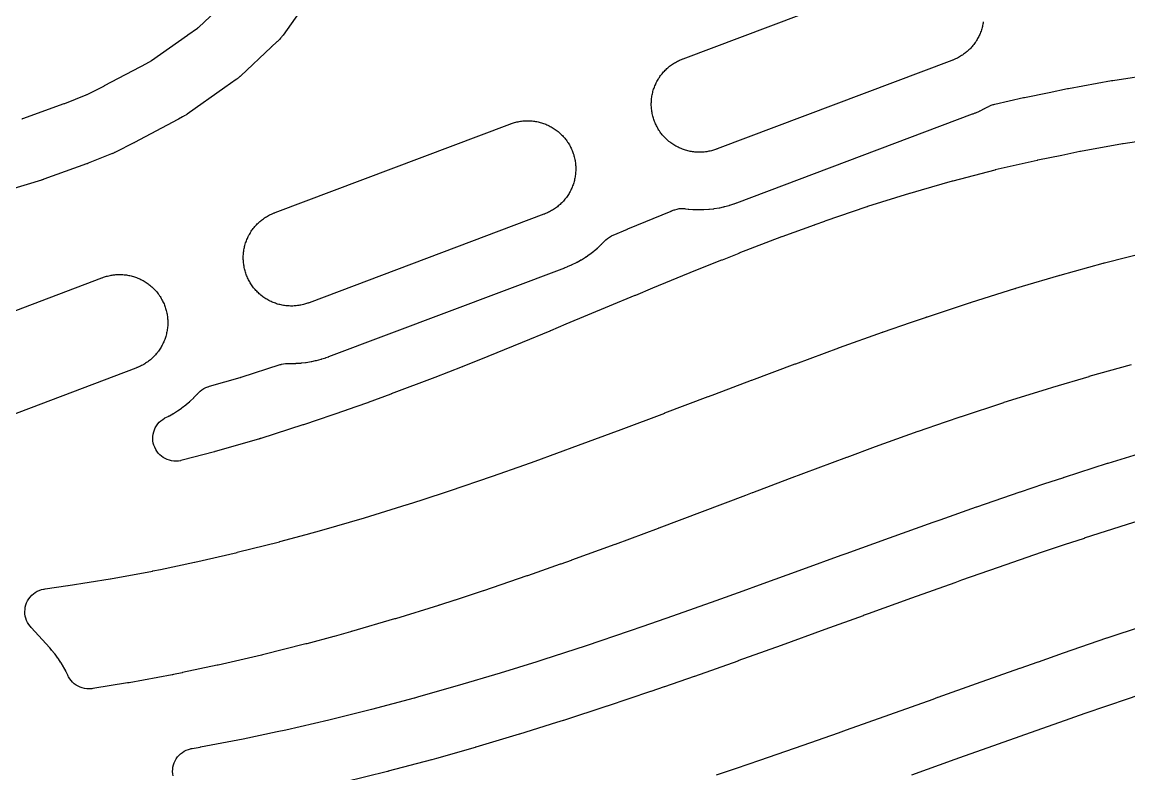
# Model space of a CAD drawing. Header units: metres. Extents: x -22.9 to 22.9, y 1.9 to 79.7.
# Drawn here: x -6.759 to -1.936, y 42.817 to 46.092 of the extents above; entities that cross this region are included whole.
import ezdxf

# ---------------------------------------------------------------- set-up
doc = ezdxf.new("R2010")
doc.units = ezdxf.units.M

msp = doc.modelspace()

# ---------------------------------------------------------------- linework, layer by layer
at = {"layer": 'MARKING'}
for points in [[(-2.5708, 46.0933), (-2.5716, 46.0884), (-2.5726, 46.0827), (-2.5736, 46.0779), (-2.5747, 46.0731), (-2.5759, 46.0683), (-2.5776, 46.0627), (-2.579, 46.058), (-2.5806, 46.0534), (-2.5823, 46.0487), (-2.5844, 46.0433), (-2.5864, 46.0388), (-2.5884, 46.0343), (-2.5905, 46.0299), (-2.5932, 46.0247), (-2.5955, 46.0203), (-2.598, 46.0161), (-2.6005, 46.0119), (-2.6037, 46.007), (-2.6065, 46.0029), (-2.6093, 45.9989), (-2.6123, 45.995), (-2.6159, 45.9904), (-2.6191, 45.9866), (-2.6223, 45.9829), (-2.6256, 45.9793), (-2.6297, 45.9751), (-2.6332, 45.9717), (-2.6368, 45.9683), (-2.6405, 45.965), (-2.6449, 45.9612), (-2.6487, 45.9582), (-2.6526, 45.9552), (-2.6566, 45.9523), (-2.6614, 45.9489), (-2.6655, 45.9462), (-2.6697, 45.9436), (-2.6739, 45.9411), (-2.6791, 45.9383), (-2.6834, 45.936), (-2.6878, 45.9338), (-2.6923, 45.9318), (-2.701, 45.928), (-2.7033, 45.927), (-2.7056, 45.9261), (-2.7078, 45.9252), (-3.7303, 45.5398), (-3.7326, 45.539), (-3.7349, 45.5382), (-3.7372, 45.5374), (-3.7463, 45.5345), (-3.751, 45.5331), (-3.7558, 45.5318), (-3.7605, 45.5307), (-3.7663, 45.5294), (-3.7711, 45.5285), (-3.7759, 45.5277), (-3.7808, 45.527), (-3.7866, 45.5263), (-3.7915, 45.5259), (-3.7964, 45.5256), (-3.8013, 45.5254), (-3.8072, 45.5253), (-3.8121, 45.5253), (-3.817, 45.5255), (-3.8219, 45.5257), (-3.8277, 45.5262), (-3.8326, 45.5267), (-3.8375, 45.5274), (-3.8423, 45.5281), (-3.8481, 45.5292), (-3.8529, 45.5302), (-3.8577, 45.5313), (-3.8624, 45.5325), (-3.8681, 45.5341), (-3.8728, 45.5356), (-3.8774, 45.5372), (-3.882, 45.5389), (-3.8875, 45.541), (-3.892, 45.5429), (-3.8965, 45.5449), (-3.9009, 45.5471), (-3.9061, 45.5498), (-3.9104, 45.5521), (-3.9147, 45.5546), (-3.9189, 45.5571), (-3.9238, 45.5603), (-3.9279, 45.563), (-3.9319, 45.5659), (-3.9358, 45.5689), (-3.9404, 45.5725), (-3.9442, 45.5756), (-3.9478, 45.5789), (-3.9515, 45.5822), (-3.9557, 45.5863), (-3.9591, 45.5898), (-3.9625, 45.5934), (-3.9657, 45.597), (-3.9695, 45.6015), (-3.9726, 45.6053), (-3.9756, 45.6092), (-3.9785, 45.6132), (-3.9819, 45.618), (-3.9846, 45.6221), (-3.9871, 45.6263), (-3.9896, 45.6305), (-3.9925, 45.6356), (-3.9948, 45.64), (-3.9969, 45.6444), (-3.999, 45.6488), (-4.0013, 45.6542), (-4.0032, 45.6588), (-4.0049, 45.6633), (-4.0065, 45.668), (-4.0083, 45.6736), (-4.0097, 45.6783), (-4.011, 45.683), (-4.0122, 45.6878), (-4.0134, 45.6935), (-4.0143, 45.6983), (-4.0151, 45.7032), (-4.0158, 45.708), (-4.0165, 45.7139), (-4.0169, 45.7188), (-4.0172, 45.7237), (-4.0174, 45.7286), (-4.0175, 45.7344), (-4.0175, 45.7393), (-4.0173, 45.7442), (-4.0171, 45.7492), (-4.0166, 45.755), (-4.0161, 45.7599), (-4.0154, 45.7647), (-4.0147, 45.7696), (-4.0136, 45.7754), (-4.0126, 45.7802), (-4.0115, 45.785), (-4.0103, 45.7897), (-4.0087, 45.7954), (-4.0072, 45.8), (-4.0056, 45.8047), (-4.004, 45.8093), (-4.0018, 45.8148), (-3.9999, 45.8193), (-3.9979, 45.8237), (-3.9957, 45.8282), (-3.9931, 45.8334), (-3.9907, 45.8377), (-3.9883, 45.842), (-3.9857, 45.8461), (-3.9825, 45.8511), (-3.9798, 45.8551), (-3.9769, 45.8591), (-3.974, 45.863), (-3.9703, 45.8677), (-3.9672, 45.8714), (-3.9639, 45.8751), (-3.9606, 45.8787), (-3.9565, 45.8829), (-3.953, 45.8864), (-3.9495, 45.8897), (-3.9458, 45.893), (-3.9413, 45.8968), (-3.9375, 45.8999), (-3.9336, 45.9029), (-3.9296, 45.9058), (-3.9248, 45.9091), (-3.9207, 45.9118), (-3.9165, 45.9144), (-3.9123, 45.9169), (-3.9072, 45.9198), (-3.9028, 45.922), (-3.8984, 45.9242), (-3.894, 45.9263), (-3.8852, 45.9301), (-3.883, 45.931), (-3.8807, 45.9319), (-3.8784, 45.9328), (-2.856, 46.3182)], [(-5.5172, 46.1842), (-5.622, 46.0359), (-5.6237, 46.0336), (-5.6254, 46.0313), (-5.6271, 46.0291), (-5.6291, 46.0266), (-5.6327, 46.0223), (-5.6365, 46.0181), (-5.6404, 46.0139), (-5.6426, 46.0117), (-5.6446, 46.0098), (-5.6467, 46.0078), (-5.6488, 46.0059), (-5.6728, 45.9845), (-5.6733, 45.984), (-5.6738, 45.9835), (-5.6743, 45.9831), (-5.8066, 45.8585), (-5.8079, 45.8572), (-5.8093, 45.856), (-5.8107, 45.8548), (-5.8122, 45.8534), (-5.815, 45.8511), (-5.8179, 45.8487), (-5.8208, 45.8465), (-5.8224, 45.8452), (-5.8239, 45.8441), (-5.8254, 45.8431), (-5.8269, 45.842), (-5.8761, 45.8077), (-6.0394, 45.692), (-6.0417, 45.6904), (-6.044, 45.6889), (-6.0463, 45.6873), (-6.0525, 45.6835), (-6.0549, 45.682), (-6.0573, 45.6806), (-6.0597, 45.6792), (-6.078, 45.6691), (-6.0786, 45.6688), (-6.0801, 45.668), (-6.081, 45.6675), (-6.2693, 45.5678), (-6.27, 45.5674), (-6.2715, 45.5666), (-6.2725, 45.5661), (-6.3526, 45.5256), (-6.3546, 45.5246), (-6.3565, 45.5237), (-6.3585, 45.5228), (-6.3637, 45.5204), (-6.3657, 45.5196), (-6.3677, 45.5187), (-6.3697, 45.5179), (-6.4714, 45.4772), (-6.4722, 45.4768), (-6.4731, 45.4765), (-6.4739, 45.4762), (-6.4761, 45.4754), (-6.4769, 45.475), (-6.4778, 45.4747), (-6.4786, 45.4744), (-6.6648, 45.4075), (-6.6659, 45.4071), (-6.667, 45.4067), (-6.6681, 45.4064), (-6.6709, 45.4054), (-6.672, 45.4051), (-6.673, 45.4047), (-6.6741, 45.4044), (-6.814, 45.3612)], [(-6.7598, 45.671), (-6.7587, 45.6713), (-6.7576, 45.6717), (-6.7566, 45.6721), (-6.5757, 45.7371), (-6.5748, 45.7374), (-6.574, 45.7377), (-6.5731, 45.738), (-6.4795, 45.7755), (-6.4774, 45.7764), (-6.4755, 45.7773), (-6.4735, 45.7782), (-6.4006, 45.8151), (-6.3998, 45.8155), (-6.2138, 45.914), (-6.213, 45.9144), (-6.202, 45.9205), (-6.1996, 45.9219), (-6.1973, 45.9234), (-6.1949, 45.9249), (-6.0386, 46.0358), (-6.0383, 46.036), (-6.0377, 46.0364), (-6.0372, 46.0367), (-5.9953, 46.0659), (-5.9943, 46.0666), (-5.9919, 46.0686), (-5.991, 46.0694), (-5.8649, 46.1882)], [(-1.778, 45.5898), (-1.9619, 45.5617), (-1.9625, 45.5616), (-1.9631, 45.5615), (-1.9638, 45.5614), (-2.1476, 45.5283), (-2.1482, 45.5282), (-2.1488, 45.5281), (-2.1494, 45.528), (-2.2282, 45.5119), (-2.2284, 45.5119), (-2.3336, 45.4905), (-2.3342, 45.4904), (-2.3348, 45.4903), (-2.3354, 45.4901), (-2.5188, 45.4482), (-2.5195, 45.448), (-2.5202, 45.4478), (-2.521, 45.4476), (-2.704, 45.4), (-2.7047, 45.3998), (-2.7054, 45.3996), (-2.7061, 45.3994), (-2.8414, 45.36), (-2.8418, 45.3599), (-2.8905, 45.3459), (-2.891, 45.3458), (-2.8916, 45.3456), (-2.8921, 45.3455), (-3.0759, 45.2883), (-3.0766, 45.2881), (-3.0773, 45.2879), (-3.078, 45.2877), (-3.262, 45.2244), (-3.2624, 45.2242), (-3.2629, 45.224), (-3.2634, 45.2239), (-3.3056, 45.2084), (-3.3059, 45.2082), (-3.3067, 45.208), (-3.3071, 45.2078), (-3.4492, 45.157), (-3.4497, 45.1568), (-3.4503, 45.1566), (-3.4508, 45.1563), (-3.6356, 45.0853), (-3.6365, 45.0849), (-3.7093, 45.0554), (-3.7097, 45.0552), (-3.7107, 45.0548), (-3.7114, 45.0545), (-3.8242, 45.0103), (-3.8249, 45.01), (-4.0116, 44.9333), (-4.0121, 44.9331), (-4.086, 44.9016), (-4.0865, 44.9014), (-4.0878, 44.9009), (-4.0886, 44.9005), (-4.2008, 44.8547), (-4.3894, 44.7757), (-4.4569, 44.747), (-4.4576, 44.7467), (-4.459, 44.7461), (-4.4599, 44.7457), (-4.5805, 44.6968), (-4.7695, 44.6196), (-4.7697, 44.6196), (-4.8391, 44.5914), (-4.8398, 44.5911), (-4.8413, 44.5905), (-4.8423, 44.5901), (-4.9609, 44.5444), (-4.9614, 44.5442), (-5.1508, 44.4722), (-5.1511, 44.4721), (-5.1518, 44.4719), (-5.1522, 44.4717), (-5.251, 44.4351), (-5.2517, 44.4348), (-5.2532, 44.4343), (-5.2542, 44.4339), (-5.3431, 44.4027), (-5.3436, 44.4026), (-5.3446, 44.4022), (-5.3452, 44.402), (-5.5337, 44.3384), (-5.5343, 44.3382), (-5.5354, 44.3378), (-5.5361, 44.3376), (-5.7197, 44.2783), (-5.7203, 44.2781), (-5.7217, 44.2777), (-5.7226, 44.2774), (-5.7265, 44.2762), (-5.7273, 44.276), (-5.7288, 44.2755), (-5.7298, 44.2752), (-5.9181, 44.2215), (-5.9188, 44.2213), (-5.9204, 44.2208), (-5.9215, 44.2205), (-6.0625, 44.1831), (-6.0672, 44.182), (-6.0689, 44.1816), (-6.0785, 44.1801), (-6.0883, 44.1794), (-6.0981, 44.1798), (-6.1078, 44.1811), (-6.1173, 44.1833), (-6.1266, 44.1865), (-6.1355, 44.1905), (-6.144, 44.1954), (-6.152, 44.2011), (-6.1593, 44.2076), (-6.166, 44.2148), (-6.172, 44.2225), (-6.1772, 44.2309), (-6.1815, 44.2397), (-6.1849, 44.2488), (-6.1875, 44.2583), (-6.1891, 44.2679), (-6.1897, 44.2777), (-6.1894, 44.2875), (-6.1881, 44.2972), (-6.1859, 44.3068), (-6.1828, 44.3161), (-6.1788, 44.325), (-6.1739, 44.3335), (-6.1682, 44.3414), (-6.1617, 44.3488), (-6.1546, 44.3555), (-6.1468, 44.3615), (-6.1385, 44.3667), (-6.1371, 44.3675), (-6.1328, 44.3698), (-6.1206, 44.3758), (-6.1195, 44.3764), (-6.1185, 44.3769), (-6.1174, 44.3775), (-6.1026, 44.3858), (-6.1015, 44.3864), (-6.1005, 44.387), (-6.0994, 44.3877), (-6.0818, 44.3987), (-6.0807, 44.3994), (-6.0797, 44.4001), (-6.0787, 44.4008), (-6.0648, 44.4104), (-6.0638, 44.4111), (-6.0628, 44.4119), (-6.0618, 44.4126), (-6.0453, 44.4253), (-6.0443, 44.4261), (-6.0434, 44.4269), (-6.0424, 44.4277), (-6.0296, 44.4386), (-6.0286, 44.4394), (-6.0277, 44.4403), (-6.0268, 44.4411), (-6.0116, 44.4554), (-6.0108, 44.4562), (-6.0099, 44.4571), (-6.009, 44.458), (-5.9973, 44.4702), (-5.9964, 44.4711), (-5.9956, 44.472), (-5.9944, 44.4733), (-5.9944, 44.4733), (-5.9918, 44.4761), (-5.9902, 44.4778), (-5.9832, 44.4844), (-5.9757, 44.4903), (-5.9676, 44.4954), (-5.959, 44.4998), (-5.9501, 44.5033), (-5.9479, 44.504), (-5.9433, 44.5055), (-5.8086, 44.5439), (-5.8077, 44.5442), (-5.8059, 44.5447), (-5.8052, 44.5449), (-5.6345, 44.6001), (-5.6303, 44.6013), (-5.6283, 44.6019), (-5.6199, 44.6038), (-5.6113, 44.605), (-5.6027, 44.6055), (-5.6006, 44.6055), (-5.5963, 44.6055), (-5.5902, 44.6053), (-5.5889, 44.6052), (-5.5877, 44.6052), (-5.5865, 44.6052), (-5.5696, 44.6055), (-5.5683, 44.6055), (-5.5671, 44.6056), (-5.5659, 44.6057), (-5.5451, 44.607), (-5.5439, 44.6071), (-5.5426, 44.6072), (-5.5414, 44.6074), (-5.5246, 44.6093), (-5.5234, 44.6095), (-5.5222, 44.6096), (-5.521, 44.6098), (-5.5004, 44.6132), (-5.4992, 44.6134), (-5.498, 44.6137), (-5.4968, 44.6139), (-5.4802, 44.6175), (-5.479, 44.6178), (-5.4778, 44.6181), (-5.4766, 44.6184), (-5.4565, 44.6238), (-5.4553, 44.6241), (-5.4541, 44.6244), (-5.453, 44.6248), (-5.436, 44.6303), (-5.4354, 44.6305), (-5.4348, 44.6307), (-5.4342, 44.6309), (-5.4244, 44.6343), (-5.4238, 44.6345), (-5.4232, 44.6347), (-5.4227, 44.6349), (-4.395, 45.0222), (-4.3945, 45.0224), (-4.3939, 45.0226), (-4.3933, 45.0228), (-4.3837, 45.0267), (-4.3831, 45.027), (-4.3825, 45.0272), (-4.382, 45.0275), (-4.3656, 45.0346), (-4.3645, 45.0351), (-4.3634, 45.0356), (-4.3623, 45.0361), (-4.3436, 45.0453), (-4.3425, 45.0459), (-4.3414, 45.0465), (-4.3403, 45.0471), (-4.3255, 45.0553), (-4.3244, 45.0559), (-4.3234, 45.0565), (-4.3223, 45.0571), (-4.3046, 45.0682), (-4.3036, 45.0688), (-4.3026, 45.0695), (-4.3016, 45.0702), (-4.2876, 45.0798), (-4.2866, 45.0805), (-4.2856, 45.0813), (-4.2847, 45.082), (-4.2681, 45.0947), (-4.2672, 45.0955), (-4.2662, 45.0962), (-4.2653, 45.097), (-4.2524, 45.108), (-4.2514, 45.1088), (-4.2505, 45.1096), (-4.2496, 45.1104), (-4.2344, 45.1247), (-4.2335, 45.1255), (-4.2326, 45.1264), (-4.2318, 45.1273), (-4.2211, 45.1383), (-4.2186, 45.1408), (-4.2159, 45.1434), (-4.2081, 45.1502), (-4.1996, 45.1561), (-4.1906, 45.1611), (-4.1882, 45.1623), (-4.1834, 45.1645), (-4.1215, 45.1908), (-4.121, 45.191), (-4.12, 45.1915), (-4.1193, 45.1918), (-3.9309, 45.2692), (-3.9303, 45.2694), (-3.9289, 45.27), (-3.928, 45.2703), (-3.9222, 45.2726), (-3.9174, 45.2744), (-3.9151, 45.2751), (-3.9054, 45.2779), (-3.8955, 45.2796), (-3.8854, 45.2803), (-3.8753, 45.28), (-3.8728, 45.2798), (-3.8678, 45.2793), (-3.8572, 45.2779), (-3.856, 45.2777), (-3.8548, 45.2776), (-3.8536, 45.2775), (-3.8367, 45.2761), (-3.8355, 45.276), (-3.8342, 45.276), (-3.833, 45.2759), (-3.8122, 45.2752), (-3.8109, 45.2752), (-3.8097, 45.2752), (-3.8085, 45.2752), (-3.7916, 45.2755), (-3.7903, 45.2755), (-3.7891, 45.2756), (-3.7879, 45.2757), (-3.7671, 45.277), (-3.7659, 45.2771), (-3.7646, 45.2772), (-3.7634, 45.2774), (-3.7466, 45.2793), (-3.7454, 45.2795), (-3.7442, 45.2796), (-3.743, 45.2798), (-3.7224, 45.2832), (-3.7212, 45.2834), (-3.72, 45.2837), (-3.7188, 45.2839), (-3.7022, 45.2875), (-3.701, 45.2878), (-3.6998, 45.2881), (-3.6987, 45.2884), (-3.6785, 45.2938), (-3.6773, 45.2941), (-3.6762, 45.2944), (-3.675, 45.2948), (-3.658, 45.3003), (-3.6574, 45.3005), (-3.6568, 45.3007), (-3.6562, 45.3009), (-3.6464, 45.3043), (-3.6458, 45.3045), (-3.6452, 45.3047), (-3.6447, 45.3049), (-2.6171, 45.6922), (-2.6165, 45.6925), (-2.6159, 45.6927), (-2.6154, 45.6929), (-2.6057, 45.6968), (-2.6051, 45.6971), (-2.6046, 45.6973), (-2.604, 45.6975), (-2.5876, 45.7047), (-2.5865, 45.7052), (-2.5854, 45.7057), (-2.5843, 45.7062), (-2.5656, 45.7154), (-2.5645, 45.716), (-2.5634, 45.7166), (-2.5623, 45.7171), (-2.5515, 45.7232), (-2.5473, 45.7254), (-2.5452, 45.7264), (-2.5366, 45.7302), (-2.5277, 45.7332), (-2.5254, 45.7338), (-2.5208, 45.7349), (-2.3962, 45.7635), (-2.3955, 45.7636), (-2.3949, 45.7637), (-2.3943, 45.7639), (-2.3928, 45.7642), (-2.3922, 45.7643), (-2.3916, 45.7645), (-2.391, 45.7646), (-2.2844, 45.7862), (-2.2038, 45.8027), (-2.2032, 45.8028), (-2.2026, 45.8029), (-2.202, 45.803), (-2.2005, 45.8033), (-2.1999, 45.8034), (-2.1993, 45.8035), (-2.1988, 45.8036), (-2.0115, 45.8373), (-2.0108, 45.8374), (-2.0102, 45.8375), (-2.0096, 45.8376), (-2.0079, 45.8379), (-2.0072, 45.838), (-2.0066, 45.8381), (-2.006, 45.8382), (-1.8187, 45.8668)], [(-1.9267, 44.5985), (-2.1106, 44.5476), (-2.1115, 44.5473), (-2.2695, 44.5003), (-2.2964, 44.4923), (-2.2971, 44.4921), (-2.4819, 44.4344), (-2.4828, 44.4341), (-2.6678, 44.3727), (-2.6684, 44.3725), (-2.7368, 44.3488), (-2.737, 44.3487), (-2.8548, 44.3083), (-2.8554, 44.3081), (-3.0414, 44.2416), (-3.0419, 44.2414), (-3.1654, 44.1957), (-3.1656, 44.1956), (-3.1664, 44.1953), (-3.1667, 44.1952), (-3.2294, 44.1724), (-3.4169, 44.1025), (-3.5759, 44.0418), (-3.5762, 44.0417), (-3.5773, 44.0413), (-3.5776, 44.0412), (-3.6068, 44.0302), (-3.7954, 43.9593), (-3.9843, 43.8875), (-3.9844, 43.8874), (-3.9859, 43.8869), (-3.9862, 43.8868), (-3.9877, 43.8862), (-3.9881, 43.8861), (-4.1755, 43.817), (-4.1757, 43.817), (-4.3652, 43.7477), (-4.3654, 43.7476), (-4.3663, 43.7473), (-4.3666, 43.7472), (-4.412, 43.7309), (-4.4124, 43.7307), (-4.4139, 43.7302), (-4.4144, 43.73), (-4.5573, 43.6801), (-4.5576, 43.68), (-4.5589, 43.6796), (-4.5593, 43.6794), (-4.748, 43.6151), (-4.7484, 43.615), (-4.75, 43.6145), (-4.7505, 43.6143), (-4.8719, 43.5742), (-4.8723, 43.5741), (-4.8739, 43.5736), (-4.8743, 43.5734), (-4.941, 43.552), (-4.9415, 43.5519), (-4.9435, 43.5513), (-4.9441, 43.5511), (-5.1326, 43.4931), (-5.1332, 43.4929), (-5.1355, 43.4922), (-5.1362, 43.492), (-5.3246, 43.4368), (-5.3253, 43.4366), (-5.3278, 43.4359), (-5.3286, 43.4357), (-5.399, 43.4162), (-5.3994, 43.4161), (-5.4008, 43.4157), (-5.4012, 43.4156), (-5.5188, 43.3841), (-5.5195, 43.3839), (-5.5224, 43.3831), (-5.5232, 43.3829), (-5.7115, 43.3358), (-5.7123, 43.3356), (-5.7154, 43.3348), (-5.7164, 43.3346), (-5.9046, 43.291), (-5.9054, 43.2908), (-5.9088, 43.2901), (-5.9098, 43.2899), (-6.0604, 43.258), (-6.0607, 43.258), (-6.0618, 43.2578), (-6.0622, 43.2577), (-6.0994, 43.2501), (-6.1003, 43.2499), (-6.1038, 43.2492), (-6.1049, 43.249), (-6.2931, 43.2143), (-6.2937, 43.2142), (-6.2942, 43.2142), (-6.2947, 43.2141), (-6.298, 43.2135), (-6.2985, 43.2134), (-6.299, 43.2133), (-6.2995, 43.2132), (-6.4504, 43.1888), (-6.4553, 43.1881), (-6.4577, 43.1878), (-6.4675, 43.1872), (-6.4774, 43.1876), (-6.4873, 43.1889), (-6.4969, 43.1913), (-6.5062, 43.1945), (-6.5152, 43.1987), (-6.5238, 43.2037), (-6.5318, 43.2096), (-6.5391, 43.2162), (-6.5458, 43.2235), (-6.5517, 43.2314), (-6.5569, 43.2399), (-6.558, 43.242), (-6.5602, 43.2464), (-6.5676, 43.2619), (-6.5681, 43.263), (-6.5687, 43.2641), (-6.5692, 43.2652), (-6.5772, 43.2801), (-6.5778, 43.2812), (-6.5784, 43.2823), (-6.5791, 43.2833), (-6.5898, 43.3012), (-6.5905, 43.3023), (-6.5911, 43.3033), (-6.5918, 43.3043), (-6.6012, 43.3184), (-6.6019, 43.3194), (-6.6026, 43.3204), (-6.6033, 43.3214), (-6.6158, 43.3381), (-6.6165, 43.3391), (-6.6173, 43.3401), (-6.6181, 43.341), (-6.6294, 43.3548), (-6.6298, 43.3553), (-6.6302, 43.3557), (-6.6306, 43.3562), (-6.6374, 43.3641), (-6.6378, 43.3645), (-6.6382, 43.365), (-6.6386, 43.3655), (-6.7198, 43.4548), (-6.723, 43.4585), (-6.7245, 43.4602), (-6.7303, 43.4681), (-6.7354, 43.4766), (-6.7396, 43.4855), (-6.7429, 43.4948), (-6.7453, 43.5044), (-6.7468, 43.5141), (-6.7472, 43.524), (-6.7467, 43.5338), (-6.7453, 43.5436), (-6.7428, 43.5531), (-6.7395, 43.5624), (-6.7352, 43.5713), (-6.7301, 43.5797), (-6.7242, 43.5876), (-6.7175, 43.5949), (-6.7102, 43.6014), (-6.7022, 43.6073), (-6.6938, 43.6123), (-6.6848, 43.6164), (-6.6755, 43.6197), (-6.6659, 43.622), (-6.6637, 43.6224), (-6.6588, 43.6232), (-6.5598, 43.637), (-6.5593, 43.6371), (-6.5587, 43.6372), (-6.5582, 43.6373), (-6.3756, 43.6669), (-6.3751, 43.667), (-6.3745, 43.6671), (-6.374, 43.6672), (-6.1912, 43.7008), (-6.1902, 43.701), (-6.1557, 43.7081), (-6.0078, 43.7393), (-6.0069, 43.7395), (-5.8228, 43.7821), (-5.822, 43.7823), (-5.6375, 43.8285), (-5.6367, 43.8287), (-5.522, 43.8594), (-5.4536, 43.8784), (-5.4529, 43.8786), (-5.2675, 43.9329), (-5.2669, 43.9331), (-5.0811, 43.9902), (-5.0805, 43.9904), (-5.0165, 44.0109), (-4.8966, 44.0505), (-4.7092, 44.1143), (-4.5679, 44.1637), (-4.5232, 44.1797), (-4.3347, 44.2486), (-4.1486, 44.3172), (-4.1481, 44.3173), (-3.9589, 44.3892), (-3.9586, 44.3893), (-3.7691, 44.4607), (-3.7689, 44.4607), (-3.7401, 44.4715), (-3.581, 44.5322), (-3.5807, 44.5323), (-3.5795, 44.5328), (-3.5791, 44.5329), (-3.3903, 44.6033), (-3.39, 44.6034), (-3.3888, 44.6039), (-3.3884, 44.604), (-3.3253, 44.627), (-3.2009, 44.6731), (-3.2004, 44.6733), (-3.1985, 44.674), (-3.1979, 44.6742), (-3.0093, 44.7416), (-3.0088, 44.7418), (-3.0067, 44.7425), (-3.0061, 44.7427), (-2.8877, 44.7834), (-2.8182, 44.8075), (-2.8177, 44.8077), (-2.8154, 44.8084), (-2.8146, 44.8087), (-2.6264, 44.8711), (-2.6256, 44.8714), (-2.6226, 44.8724), (-2.6216, 44.8727), (-2.4332, 44.9315), (-2.4326, 44.9317), (-2.4302, 44.9324), (-2.4295, 44.9326), (-2.4006, 44.9412), (-2.2414, 44.9886), (-2.2406, 44.9888), (-2.2372, 44.9898), (-2.2362, 44.9901), (-2.0481, 45.0422), (-2.0472, 45.0424), (-2.0437, 45.0434), (-2.0427, 45.0436), (-1.8543, 45.0918)], [(-7.4339, 44.5905), (-6.4123, 44.978), (-6.41, 44.9788), (-6.4076, 44.9797), (-6.4053, 44.9804), (-6.3962, 44.9834), (-6.3915, 44.9848), (-6.3868, 44.9861), (-6.382, 44.9872), (-6.3763, 44.9885), (-6.3715, 44.9894), (-6.3666, 44.9902), (-6.3618, 44.9909), (-6.3559, 44.9916), (-6.351, 44.9921), (-6.3461, 44.9924), (-6.3412, 44.9926), (-6.3354, 44.9927), (-6.3305, 44.9927), (-6.3256, 44.9925), (-6.3207, 44.9923), (-6.3148, 44.9918), (-6.3099, 44.9913), (-6.3051, 44.9907), (-6.3002, 44.9899), (-6.2944, 44.9889), (-6.2896, 44.9879), (-6.2848, 44.9868), (-6.2801, 44.9856), (-6.2744, 44.984), (-6.2697, 44.9825), (-6.2651, 44.981), (-6.2605, 44.9793), (-6.255, 44.9771), (-6.2505, 44.9752), (-6.246, 44.9732), (-6.2416, 44.9711), (-6.2364, 44.9684), (-6.2321, 44.9661), (-6.2278, 44.9637), (-6.2236, 44.9611), (-6.2187, 44.9579), (-6.2146, 44.9552), (-6.2106, 44.9523), (-6.2067, 44.9494), (-6.2021, 44.9458), (-6.1983, 44.9426), (-6.1946, 44.9394), (-6.191, 44.9361), (-6.1867, 44.932), (-6.1833, 44.9285), (-6.1799, 44.9249), (-6.1767, 44.9213), (-6.1728, 44.9168), (-6.1698, 44.913), (-6.1668, 44.9091), (-6.1639, 44.9052), (-6.1605, 44.9004), (-6.1578, 44.8963), (-6.1552, 44.8921), (-6.1527, 44.8879), (-6.1498, 44.8827), (-6.1475, 44.8784), (-6.1454, 44.874), (-6.1433, 44.8696), (-6.1409, 44.8642), (-6.1391, 44.8596), (-6.1373, 44.8551), (-6.1357, 44.8504), (-6.1339, 44.8448), (-6.1325, 44.8401), (-6.1312, 44.8354), (-6.1301, 44.8306), (-6.1288, 44.8249), (-6.1279, 44.8201), (-6.1271, 44.8152), (-6.1264, 44.8104), (-6.1257, 44.8045), (-6.1252, 44.7997), (-6.1249, 44.7948), (-6.1247, 44.7899), (-6.1246, 44.784), (-6.1246, 44.7791), (-6.1248, 44.7742), (-6.125, 44.7693), (-6.1255, 44.7634), (-6.126, 44.7585), (-6.1266, 44.7537), (-6.1274, 44.7488), (-6.1284, 44.743), (-6.1294, 44.7382), (-6.1305, 44.7335), (-6.1317, 44.7287), (-6.1333, 44.723), (-6.1348, 44.7184), (-6.1363, 44.7137), (-6.138, 44.7091), (-6.1401, 44.7036), (-6.1421, 44.6991), (-6.1441, 44.6946), (-6.1462, 44.6902), (-6.1489, 44.685), (-6.1512, 44.6807), (-6.1536, 44.6764), (-6.1562, 44.6722), (-6.1594, 44.6673), (-6.1621, 44.6632), (-6.165, 44.6592), (-6.1679, 44.6553), (-6.1715, 44.6507), (-6.1747, 44.6469), (-6.1779, 44.6432), (-6.1812, 44.6396), (-6.1853, 44.6354), (-6.1888, 44.6319), (-6.1923, 44.6285), (-6.196, 44.6253), (-6.2005, 44.6215), (-6.2043, 44.6184), (-6.2082, 44.6154), (-6.2121, 44.6125), (-6.2169, 44.6091), (-6.221, 44.6064), (-6.2252, 44.6038), (-6.2294, 44.6013), (-6.2345, 44.5984), (-6.2389, 44.5962), (-6.2433, 44.594), (-6.2477, 44.5919), (-6.2565, 44.5881), (-6.2588, 44.5871), (-6.261, 44.5862), (-6.2633, 44.5853), (-7.2849, 44.1978)], [(-6.1013, 42.8078), (-6.1029, 42.8175), (-6.1035, 42.8272), (-6.1032, 42.837), (-6.1019, 42.8466), (-6.0997, 42.8561), (-6.0966, 42.8654), (-6.0926, 42.8743), (-6.0877, 42.8828), (-6.082, 42.8907), (-6.0756, 42.8981), (-6.0685, 42.9048), (-6.0608, 42.9108), (-6.0526, 42.9159), (-6.0438, 42.9203), (-6.0347, 42.9238), (-6.0253, 42.9264), (-6.0231, 42.9269), (-6.0183, 42.9278), (-5.9832, 42.9339), (-5.9823, 42.9341), (-5.7966, 42.9697), (-5.7957, 42.9698), (-5.6476, 43.001), (-5.6102, 43.009), (-5.6094, 43.0092), (-5.4233, 43.0522), (-5.4225, 43.0524), (-5.2364, 43.0987), (-5.2356, 43.0989), (-5.0491, 43.1484), (-5.0485, 43.1486), (-5.0308, 43.1535), (-4.8623, 43.2014), (-4.8617, 43.2016), (-4.6748, 43.2573), (-4.6742, 43.2575), (-4.5152, 43.307), (-4.4881, 43.3156), (-4.3001, 43.377), (-4.1118, 43.4403), (-4.0531, 43.4605), (-3.9238, 43.5055), (-3.7351, 43.5723), (-3.6168, 43.6146), (-3.5465, 43.64), (-3.3574, 43.7087), (-3.1903, 43.7692), (-3.1687, 43.7771), (-3.1685, 43.7772), (-2.9796, 43.8457), (-2.9791, 43.8458), (-2.7898, 43.9135), (-2.7893, 43.9136), (-2.7584, 43.9245), (-2.6, 43.9803), (-2.5997, 43.9804), (-2.599, 43.9807), (-2.5985, 43.9808), (-2.4098, 44.0456), (-2.4095, 44.0457), (-2.4087, 44.0459), (-2.4082, 44.0461), (-2.3066, 44.08), (-2.2195, 44.1089), (-2.2191, 44.1091), (-2.2182, 44.1094), (-2.2176, 44.1095), (-2.0291, 44.1701), (-2.0286, 44.1702), (-2.0275, 44.1706), (-2.0268, 44.1708), (-1.8382, 44.2287)], [(-1.7564, 43.9609), (-1.9433, 43.9035), (-1.9439, 43.9033), (-2.131, 43.8433), (-2.1315, 43.8431), (-2.218, 43.8144), (-2.3183, 43.7809), (-2.5064, 43.7164), (-2.6654, 43.6604), (-2.695, 43.65), (-2.8835, 43.5827), (-3.0724, 43.5142), (-3.0939, 43.5063), (-3.0942, 43.5062), (-3.2618, 43.4455), (-3.4509, 43.3769), (-3.451, 43.3768), (-3.5211, 43.3515), (-3.5214, 43.3514), (-3.6404, 43.3088), (-3.6407, 43.3087), (-3.8298, 43.2418), (-3.8303, 43.2416), (-3.9605, 43.1962), (-3.9609, 43.1961), (-4.0199, 43.1758), (-4.0206, 43.1756), (-4.2102, 43.1118), (-4.2106, 43.1117), (-4.2113, 43.1114), (-4.2118, 43.1113), (-4.4005, 43.0496), (-4.4009, 43.0495), (-4.4016, 43.0493), (-4.4022, 43.0491), (-4.4302, 43.0402), (-4.4306, 43.0401), (-4.5913, 42.9901), (-4.5918, 42.9899), (-4.5928, 42.9896), (-4.5935, 42.9894), (-4.782, 42.9331), (-4.7825, 42.933), (-4.7836, 42.9327), (-4.7844, 42.9324), (-4.9538, 42.8843), (-4.9542, 42.8842), (-4.9734, 42.8788), (-4.9739, 42.8787), (-4.9751, 42.8784), (-4.9758, 42.8782), (-5.1642, 42.8281), (-5.1648, 42.828), (-5.1662, 42.8276), (-5.1671, 42.8274), (-5.3554, 42.7805)], [(-3.733, 42.8128), (-3.6467, 42.842), (-3.5447, 42.8766), (-3.3563, 42.9419), (-3.202, 42.9962), (-3.1674, 43.0084), (-2.9786, 43.0755), (-2.7894, 43.1431), (-2.7682, 43.1507), (-2.7681, 43.1507), (-2.6003, 43.2105), (-2.6001, 43.2105), (-2.4111, 43.2775), (-2.4108, 43.2776), (-2.3311, 43.3056), (-2.3309, 43.3057), (-2.2215, 43.3439), (-2.221, 43.344), (-2.0318, 43.409), (-2.0312, 43.4092), (-1.8777, 43.4609)], [(-1.788, 43.1956), (-1.9401, 43.1444), (-2.1286, 43.0797), (-2.2381, 43.0415), (-2.3172, 43.0138), (-2.5061, 42.9468), (-2.6738, 42.887), (-2.6951, 42.8794), (-2.8841, 42.8119)]]:
    msp.add_lwpolyline(points, dxfattribs=at)
msp.add_lwpolyline([(-4.3694, 45.548), (-4.3672, 45.5436), (-4.3651, 45.5391), (-4.3628, 45.5337), (-4.361, 45.5292), (-4.3592, 45.5246), (-4.3576, 45.52), (-4.3558, 45.5144), (-4.3544, 45.5097), (-4.3532, 45.5049), (-4.352, 45.5002), (-4.3508, 45.4944), (-4.3498, 45.4896), (-4.349, 45.4848), (-4.3484, 45.4799), (-4.3477, 45.4741), (-4.3472, 45.4692), (-4.3469, 45.4643), (-4.3467, 45.4594), (-4.3466, 45.4535), (-4.3467, 45.4486), (-4.3468, 45.4437), (-4.3471, 45.4388), (-4.3476, 45.433), (-4.3481, 45.4281), (-4.3487, 45.4232), (-4.3495, 45.4184), (-4.3505, 45.4126), (-4.3515, 45.4078), (-4.3526, 45.403), (-4.3539, 45.3982), (-4.3555, 45.3926), (-4.3569, 45.3879), (-4.3585, 45.3833), (-4.3602, 45.3787), (-4.3624, 45.3732), (-4.3643, 45.3687), (-4.3663, 45.3642), (-4.3684, 45.3598), (-4.3711, 45.3546), (-4.3735, 45.3503), (-4.3759, 45.346), (-4.3785, 45.3418), (-4.3817, 45.3369), (-4.3844, 45.3328), (-4.3873, 45.3288), (-4.3902, 45.3249), (-4.3939, 45.3203), (-4.397, 45.3165), (-4.4002, 45.3129), (-4.4036, 45.3092), (-4.4077, 45.305), (-4.4111, 45.3016), (-4.4147, 45.2982), (-4.4184, 45.295), (-4.4229, 45.2912), (-4.4267, 45.2881), (-4.4306, 45.2851), (-4.4345, 45.2822), (-4.4394, 45.2788), (-4.4435, 45.2762), (-4.4476, 45.2736), (-4.4519, 45.2711), (-4.457, 45.2682), (-4.4613, 45.2659), (-4.4657, 45.2638), (-4.4702, 45.2617), (-4.479, 45.2579), (-4.4812, 45.2569), (-4.4835, 45.256), (-4.4858, 45.2551), (-5.5082, 44.8698), (-5.5105, 44.869), (-5.5129, 44.8682), (-5.5152, 44.8674), (-5.5243, 44.8645), (-5.529, 44.8631), (-5.5337, 44.8618), (-5.5385, 44.8607), (-5.5442, 44.8594), (-5.5491, 44.8585), (-5.5539, 44.8577), (-5.5588, 44.857), (-5.5646, 44.8564), (-5.5695, 44.8559), (-5.5744, 44.8556), (-5.5793, 44.8554), (-5.5852, 44.8553), (-5.5901, 44.8553), (-5.595, 44.8555), (-5.5999, 44.8558), (-5.6057, 44.8562), (-5.6106, 44.8568), (-5.6155, 44.8574), (-5.6203, 44.8582), (-5.6261, 44.8592), (-5.6309, 44.8602), (-5.6357, 44.8613), (-5.6404, 44.8625), (-5.6461, 44.8641), (-5.6508, 44.8656), (-5.6554, 44.8672), (-5.66, 44.8689), (-5.6655, 44.871), (-5.67, 44.8729), (-5.6745, 44.875), (-5.6789, 44.8771), (-5.6841, 44.8798), (-5.6884, 44.8821), (-5.6927, 44.8846), (-5.6969, 44.8871), (-5.7018, 44.8903), (-5.7058, 44.8931), (-5.7098, 44.8959), (-5.7138, 44.8989), (-5.7184, 44.9025), (-5.7221, 44.9057), (-5.7258, 44.9089), (-5.7294, 44.9122), (-5.7336, 44.9163), (-5.7371, 44.9198), (-5.7404, 44.9234), (-5.7437, 44.9271), (-5.7475, 44.9315), (-5.7506, 44.9353), (-5.7536, 44.9392), (-5.7565, 44.9432), (-5.7598, 44.948), (-5.7625, 44.9521), (-5.7651, 44.9563), (-5.7676, 44.9605), (-5.7705, 44.9657), (-5.7727, 44.97), (-5.7749, 44.9744), (-5.777, 44.9789), (-5.7793, 44.9842), (-5.7812, 44.9888), (-5.7829, 44.9934), (-5.7845, 44.998), (-5.7863, 45.0036), (-5.7877, 45.0083), (-5.789, 45.013), (-5.7901, 45.0178), (-5.7914, 45.0236), (-5.7923, 45.0284), (-5.7931, 45.0332), (-5.7938, 45.0381), (-5.7944, 45.0439), (-5.7949, 45.0488), (-5.7952, 45.0537), (-5.7954, 45.0586), (-5.7955, 45.0645), (-5.7955, 45.0694), (-5.7953, 45.0743), (-5.795, 45.0792), (-5.7945, 45.085), (-5.794, 45.0899), (-5.7934, 45.0948), (-5.7926, 45.0996), (-5.7916, 45.1054), (-5.7906, 45.1102), (-5.7895, 45.115), (-5.7882, 45.1197), (-5.7866, 45.1254), (-5.7852, 45.1301), (-5.7836, 45.1347), (-5.7819, 45.1393), (-5.7798, 45.1448), (-5.7778, 45.1493), (-5.7758, 45.1538), (-5.7737, 45.1582), (-5.771, 45.1634), (-5.7687, 45.1677), (-5.7662, 45.172), (-5.7636, 45.1762), (-5.7605, 45.1811), (-5.7577, 45.1852), (-5.7549, 45.1892), (-5.7519, 45.1931), (-5.7482, 45.1977), (-5.7451, 45.2014), (-5.7419, 45.2051), (-5.7385, 45.2087), (-5.7345, 45.213), (-5.731, 45.2164), (-5.7274, 45.2198), (-5.7237, 45.223), (-5.7193, 45.2268), (-5.7154, 45.2299), (-5.7115, 45.2329), (-5.7076, 45.2358), (-5.7028, 45.2391), (-5.6986, 45.2418), (-5.6945, 45.2444), (-5.6903, 45.2469), (-5.6851, 45.2498), (-5.6808, 45.2521), (-5.6764, 45.2542), (-5.6719, 45.2563), (-5.6632, 45.2601), (-5.6609, 45.261), (-5.6586, 45.262), (-5.6563, 45.2629), (-4.6339, 45.6482), (-4.6316, 45.649), (-4.6293, 45.6498), (-4.6269, 45.6506), (-4.6178, 45.6535), (-4.6131, 45.6549), (-4.6084, 45.6562), (-4.6036, 45.6573), (-4.5979, 45.6586), (-4.5931, 45.6595), (-4.5882, 45.6603), (-4.5834, 45.661), (-4.5775, 45.6616), (-4.5726, 45.6621), (-4.5677, 45.6624), (-4.5628, 45.6626), (-4.557, 45.6627), (-4.5521, 45.6627), (-4.5472, 45.6625), (-4.5423, 45.6622), (-4.5364, 45.6618), (-4.5315, 45.6612), (-4.5267, 45.6606), (-4.5218, 45.6598), (-4.516, 45.6588), (-4.5112, 45.6578), (-4.5065, 45.6567), (-4.5017, 45.6555), (-4.4961, 45.6538), (-4.4914, 45.6524), (-4.4867, 45.6508), (-4.4821, 45.6491), (-4.4766, 45.647), (-4.4721, 45.645), (-4.4677, 45.643), (-4.4632, 45.6409), (-4.458, 45.6382), (-4.4537, 45.6359), (-4.4495, 45.6334), (-4.4453, 45.6309), (-4.4403, 45.6277), (-4.4363, 45.6249), (-4.4323, 45.6221), (-4.4284, 45.6191), (-4.4238, 45.6155), (-4.42, 45.6123), (-4.4163, 45.6091), (-4.4127, 45.6058), (-4.4085, 45.6017), (-4.405, 45.5982), (-4.4017, 45.5946), (-4.3984, 45.5909), (-4.3946, 45.5865), (-4.3915, 45.5826), (-4.3885, 45.5788), (-4.3856, 45.5748), (-4.3823, 45.57), (-4.3796, 45.5659), (-4.377, 45.5617), (-4.3745, 45.5575), (-4.3717, 45.5523)], close=True, dxfattribs=at)

doc.saveas('drawing.dxf')
